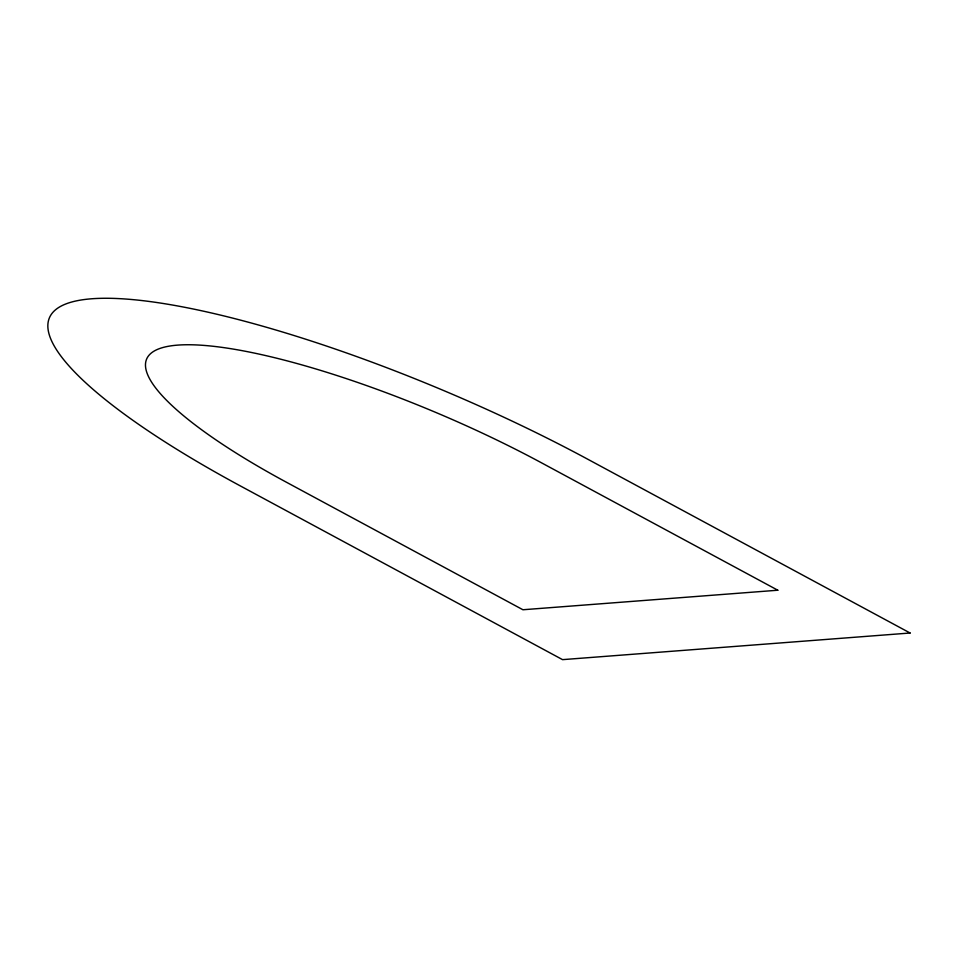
<?xml version="1.0" encoding="UTF-8"?>
<svg xmlns="http://www.w3.org/2000/svg" width="958" height="958" viewBox="0 0 958 958"><rect width="100%" height="100%" fill="white"/><g stroke="black" fill="none" stroke-linecap="round" stroke-linejoin="round"><path stroke-width="1.44" d="M777.812 590.224L522.936 609.755L286.574 482.317A290.454 63.851 23 0 1 177.637 345.12A290.454 63.851 23 0 1 541.438 462.786L777.812 590.224M910.1 633.01L562.55 659.643L240.23 485.862A396.085 87.082 23 0 1 91.693 298.776A396.085 87.082 23 0 1 587.781 459.241L910.1 633.01"/></g></svg>
